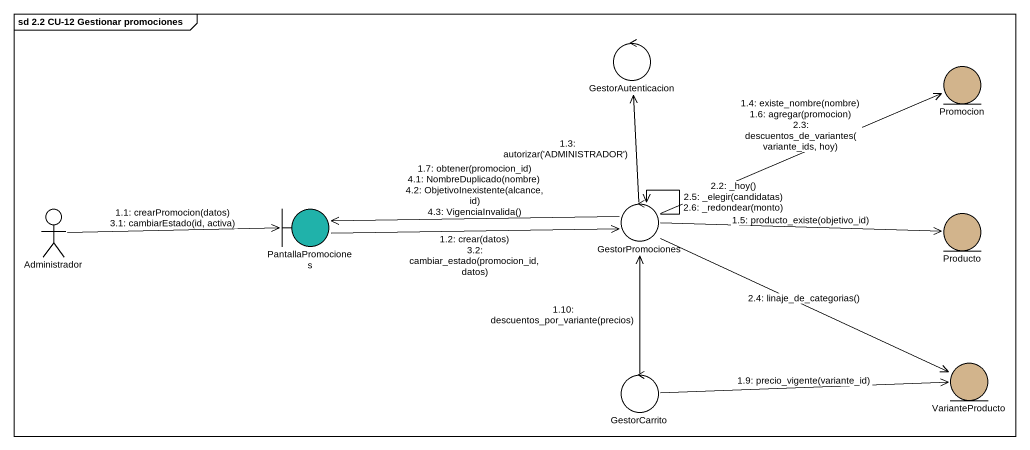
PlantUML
@startuml
mainframe sd 2.2 CU-12 Gestionar promociones
control GestorAutenticacion
entity Promocion #D2B48C
actor Administrador
boundary PantallaPromociones #20B2AA
control GestorPromociones
entity Producto #D2B48C
control GestorCarrito
entity VarianteProducto #D2B48C
Administrador -right-> PantallaPromociones : 1.1: crearPromocion(datos)\n3.1: cambiarEstado(id, activa)
PantallaPromociones -right-> GestorPromociones : 1.2: crear(datos)\n3.2: cambiar_estado(promocion_id, datos)
GestorPromociones -up-> GestorAutenticacion : 1.3: autorizar('ADMINISTRADOR')
GestorPromociones -right-> Promocion : 1.4: existe_nombre(nombre)\n1.6: agregar(promocion)\n2.3: descuentos_de_variantes(variante_ids, hoy)
GestorPromociones -right-> Producto : 1.5: producto_existe(objetivo_id)
GestorPromociones -left-> PantallaPromociones : 1.7: obtener(promocion_id)\n4.1: NombreDuplicado(nombre)\n4.2: ObjetivoInexistente(alcance, id)\n4.3: VigenciaInvalida()
GestorCarrito -right-> VarianteProducto : 1.9: precio_vigente(variante_id)
GestorCarrito -up-> GestorPromociones : 1.10: descuentos_por_variante(precios)
GestorPromociones --> GestorPromociones : 2.2: _hoy()\n2.5: _elegir(candidatas)\n2.6: _redondear(monto)
GestorPromociones -right-> VarianteProducto : 2.4: linaje_de_categorias()
@enduml
